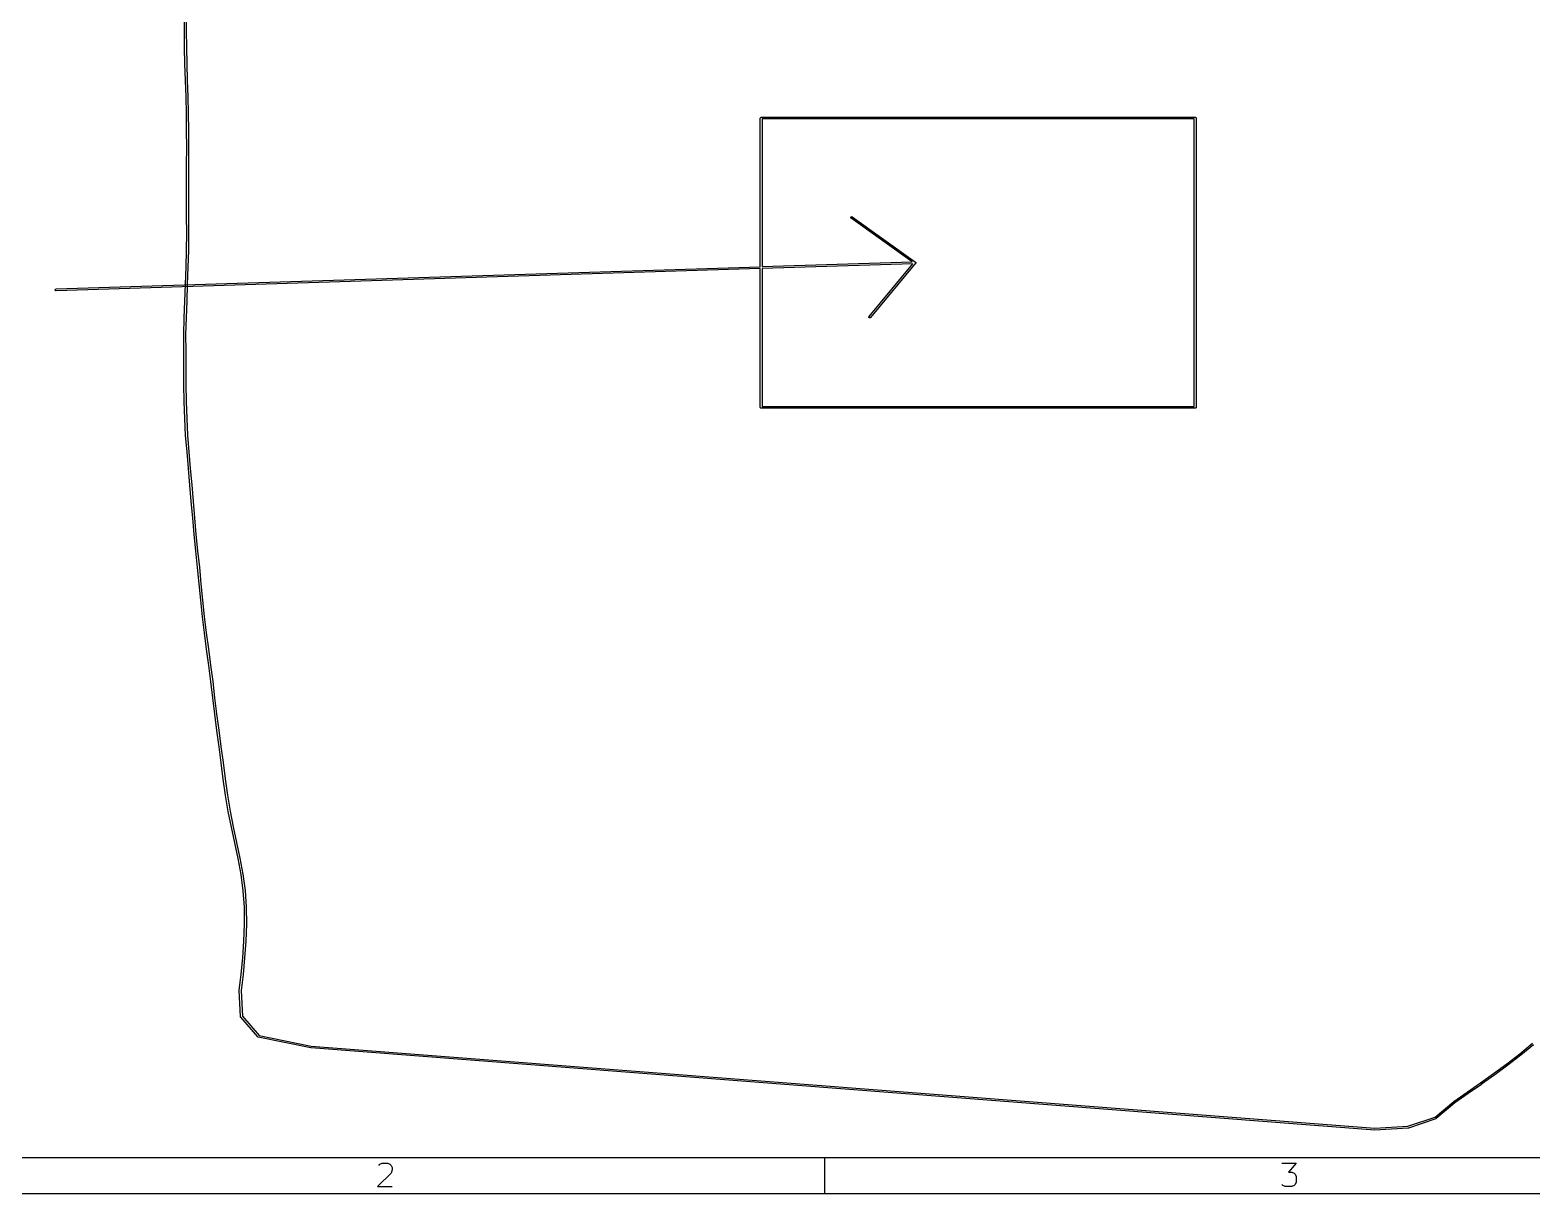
# Model space of a CAD drawing. Header units: inches. Extents: x 0.4 to 11.3, y -7.9 to -0.4.
# Drawn here: x 2.601 to 5.871, y -7.874 to -5.34 of the extents above; entities that cross this region are included whole.
import ezdxf

# ---------------------------------------------------------------- set-up
doc = ezdxf.new("R2010")
doc.units = ezdxf.units.IN
doc.header["$MEASUREMENT"] = 0
doc.layers.add('Edge.Cuts', color=254, linetype='CONTINUOUS', true_color=0xd0d2cd)
doc.layers.add('User.Drawings', color=9, linetype='CONTINUOUS', true_color=0xc2c2c2)

msp = doc.modelspace()

# ---------------------------------------------------------------- linework, layer by layer
at = {"layer": 'BLACK', "linetype": 'CONTINUOUS'}
for p, q in [((11.2206, -7.7956), (0.4724, -7.7956)), ((3.3601, -7.812), (3.3625, -7.8096)), ((3.3625, -7.8096), (3.3674, -7.8071)), ((3.3674, -7.8071), (3.3796, -7.8071)), ((3.3796, -7.8071), (3.3845, -7.8096)), ((3.3845, -7.8096), (3.3869, -7.812)), ((3.3869, -7.812), (3.3893, -7.8169)), ((4.3307, -7.7956), (4.3307, -7.8743)), ((5.3262, -7.8071), (5.3578, -7.8071)), ((5.3578, -7.8071), (5.3408, -7.8266)), ((3.3869, -7.8291), (3.3577, -7.8583)), ((3.3893, -7.8217), (3.3869, -7.8291)), ((3.3893, -7.8169), (3.3893, -7.8217)), ((5.3408, -7.8266), (5.3481, -7.8266)), ((5.3481, -7.8266), (5.353, -7.8291)), ((5.353, -7.8291), (5.3554, -7.8315)), ((5.3554, -7.8315), (5.3578, -7.8364)), ((5.3578, -7.8364), (5.3578, -7.8486)), ((11.2993, -7.8743), (0.3937, -7.8743)), ((3.3577, -7.8583), (3.3893, -7.8583)), ((5.3286, -7.8559), (5.3262, -7.8534)), ((5.3335, -7.8583), (5.3286, -7.8559)), ((5.3481, -7.8583), (5.3335, -7.8583)), ((5.353, -7.8559), (5.3481, -7.8583)), ((5.3554, -7.8534), (5.353, -7.8559)), ((5.3578, -7.8486), (5.3554, -7.8534))]:
    msp.add_line(p, q, dxfattribs=at)
at = {"layer": 'Edge.Cuts', "linetype": 'CONTINUOUS'}
for p, q in [((2.937, -5.3412), (2.9369, -5.304)), ((2.9408, -5.304), (2.9409, -5.3412)), ((2.9372, -5.3778), (2.937, -5.3412)), ((2.937, -5.3412), (2.937, -5.3412)), ((2.937, -5.3412), (2.937, -5.3412)), ((2.9409, -5.3412), (2.9412, -5.3777)), ((2.9381, -5.4137), (2.9372, -5.3778)), ((2.9372, -5.3778), (2.9372, -5.3778)), ((2.9372, -5.3778), (2.9372, -5.3778)), ((2.9412, -5.3777), (2.9421, -5.4136)), ((2.9393, -5.4494), (2.9381, -5.4137)), ((2.9381, -5.4137), (2.9381, -5.4137)), ((2.9381, -5.4137), (2.9381, -5.4137)), ((2.9421, -5.4136), (2.9432, -5.4493)), ((2.9405, -5.4851), (2.9393, -5.4494)), ((2.9432, -5.4493), (2.9432, -5.4493)), ((2.9432, -5.4493), (2.9432, -5.4493)), ((2.9432, -5.4493), (2.9444, -5.485)), ((2.9414, -5.5214), (2.9405, -5.4851)), ((2.9444, -5.485), (2.9444, -5.485)), ((2.9444, -5.485), (2.9444, -5.485)), ((2.9444, -5.485), (2.9454, -5.5213)), ((2.9417, -5.5585), (2.9414, -5.5214)), ((2.9454, -5.5213), (2.9454, -5.5213)), ((2.9454, -5.5213), (2.9454, -5.5213)), ((2.9454, -5.5213), (2.9457, -5.5584)), ((2.9419, -5.5959), (2.9417, -5.5585)), ((2.9457, -5.5584), (2.9457, -5.5585)), ((2.9457, -5.5585), (2.9457, -5.5585)), ((2.9457, -5.5585), (2.9458, -5.5958)), ((2.9417, -5.6332), (2.9419, -5.5959)), ((2.9458, -5.5959), (2.9456, -5.6332)), ((2.9458, -5.5958), (2.9458, -5.5959)), ((2.9458, -5.5959), (2.9458, -5.5959)), ((2.9417, -5.745), (2.9417, -5.6332)), ((2.9417, -5.6332), (2.9417, -5.6332)), ((2.9417, -5.6332), (2.9417, -5.6332)), ((2.9456, -5.6332), (2.9456, -5.745)), ((2.9421, -5.7824), (2.9417, -5.745)), ((2.9417, -5.745), (2.9417, -5.745)), ((2.9417, -5.745), (2.9417, -5.745)), ((2.9456, -5.745), (2.946, -5.7823)), ((2.9417, -5.8194), (2.9421, -5.7824)), ((2.946, -5.7824), (2.9456, -5.8195)), ((2.946, -5.7823), (2.946, -5.7824)), ((2.946, -5.7824), (2.946, -5.7824)), ((2.9407, -5.8562), (2.9417, -5.8194)), ((2.9456, -5.8195), (2.9446, -5.8563)), ((2.9456, -5.8195), (2.9456, -5.8195)), ((2.9456, -5.8195), (2.9456, -5.8195)), ((2.9394, -5.893), (2.9407, -5.8562)), ((2.9446, -5.8564), (2.9433, -5.8931)), ((2.9446, -5.8563), (2.9446, -5.8564)), ((2.9446, -5.8564), (2.9446, -5.8564)), ((2.9382, -5.9299), (2.9394, -5.893)), ((2.9394, -5.893), (2.9394, -5.893)), ((2.9394, -5.893), (2.9394, -5.893)), ((2.9433, -5.8931), (2.9422, -5.93)), ((2.9366, -5.9665), (2.9382, -5.9299)), ((2.9422, -5.93), (2.9405, -5.9667)), ((2.9422, -5.93), (2.9422, -5.93)), ((2.9422, -5.93), (2.9422, -5.93)), ((2.9358, -6.0029), (2.9366, -5.9666)), ((2.9366, -5.9666), (2.9366, -5.9665)), ((2.9366, -5.9666), (2.9366, -5.9666)), ((2.9405, -5.9667), (2.9397, -6.003)), ((2.9358, -6.003), (2.9358, -6.0029)), ((2.9359, -6.0394), (2.9358, -6.003)), ((2.9358, -6.003), (2.9358, -6.003)), ((2.9397, -6.003), (2.9399, -6.0394)), ((2.936, -6.0755), (2.9359, -6.0394)), ((2.9359, -6.0394), (2.9359, -6.0394)), ((2.9399, -6.0394), (2.9399, -6.0394)), ((2.9399, -6.0394), (2.9399, -6.0394)), ((2.9399, -6.0394), (2.94, -6.0755)), ((2.936, -6.1121), (2.936, -6.0755)), ((2.94, -6.0756), (2.9399, -6.112)), ((2.94, -6.0755), (2.94, -6.0756)), ((2.94, -6.0756), (2.94, -6.0756)), ((2.9368, -6.1488), (2.936, -6.1121)), ((2.936, -6.1121), (2.936, -6.1121)), ((2.936, -6.1121), (2.936, -6.1121)), ((2.9399, -6.112), (2.9407, -6.1487)), ((2.938, -6.1859), (2.9368, -6.1488)), ((2.9368, -6.1488), (2.9368, -6.1488)), ((2.9368, -6.1488), (2.9368, -6.1488)), ((2.9407, -6.1487), (2.9419, -6.1858)), ((2.9396, -6.2225), (2.938, -6.1859)), ((2.938, -6.1859), (2.938, -6.1859)), ((2.938, -6.1859), (2.938, -6.1859)), ((2.9419, -6.1858), (2.9435, -6.2223)), ((2.9396, -6.2226), (2.9396, -6.2225)), ((2.9396, -6.2225), (2.9396, -6.2225)), ((2.9428, -6.2585), (2.9396, -6.2226)), ((2.9435, -6.2223), (2.9467, -6.2582)), ((2.9458, -6.2945), (2.9428, -6.2585)), ((2.9428, -6.2585), (2.9428, -6.2585)), ((2.9467, -6.2582), (2.9467, -6.2582)), ((2.9467, -6.2582), (2.9467, -6.2582)), ((2.9467, -6.2582), (2.9497, -6.2942)), ((2.9489, -6.3305), (2.9458, -6.2945)), ((2.9458, -6.2945), (2.9458, -6.2945)), ((2.9458, -6.2945), (2.9458, -6.2945)), ((2.9497, -6.2942), (2.9529, -6.3301)), ((2.9519, -6.3665), (2.9489, -6.3305)), ((2.9529, -6.3301), (2.9529, -6.3301)), ((2.9529, -6.3301), (2.9529, -6.3301)), ((2.9529, -6.3301), (2.9558, -6.3662)), ((2.9553, -6.4023), (2.9519, -6.3665)), ((2.9519, -6.3665), (2.9519, -6.3665)), ((2.9519, -6.3665), (2.9519, -6.3665)), ((2.9558, -6.3662), (2.9592, -6.402)), ((2.9581, -6.4384), (2.9553, -6.4023)), ((2.9592, -6.402), (2.9592, -6.402)), ((2.9592, -6.402), (2.9592, -6.402)), ((2.9592, -6.402), (2.9621, -6.4381)), ((2.9618, -6.4742), (2.9581, -6.4384)), ((2.9581, -6.4384), (2.9582, -6.4384)), ((2.9582, -6.4384), (2.9581, -6.4384)), ((2.9621, -6.4381), (2.9657, -6.4738)), ((2.9658, -6.5098), (2.9618, -6.4742)), ((2.9618, -6.4742), (2.9618, -6.4742)), ((2.9618, -6.4742), (2.9618, -6.4742)), ((2.9657, -6.4738), (2.9697, -6.5094)), ((2.9688, -6.5457), (2.9658, -6.5098)), ((2.9697, -6.5094), (2.9697, -6.5094)), ((2.9697, -6.5094), (2.9697, -6.5094)), ((2.9697, -6.5094), (2.9727, -6.5454)), ((2.9688, -6.5458), (2.9688, -6.5457)), ((2.9724, -6.5816), (2.9688, -6.5458)), ((2.9688, -6.5458), (2.9688, -6.5458)), ((2.9727, -6.5454), (2.9763, -6.5812)), ((2.9762, -6.6172), (2.9724, -6.5816)), ((2.9724, -6.5816), (2.9724, -6.5816)), ((2.9724, -6.5816), (2.9724, -6.5816)), ((2.9763, -6.5812), (2.9802, -6.6168)), ((2.9762, -6.6173), (2.9762, -6.6172)), ((2.9808, -6.6526), (2.9762, -6.6173)), ((2.9762, -6.6173), (2.9762, -6.6173)), ((2.9802, -6.6168), (2.9847, -6.6521)), ((2.9854, -6.688), (2.9808, -6.6526)), ((2.9847, -6.6521), (2.9847, -6.6521)), ((2.9847, -6.6521), (2.9847, -6.6521)), ((2.9847, -6.6521), (2.9893, -6.6875)), ((2.9902, -6.7232), (2.9854, -6.688)), ((2.9854, -6.688), (2.9854, -6.688)), ((2.9854, -6.688), (2.9854, -6.688)), ((2.9893, -6.6875), (2.9941, -6.7227)), ((2.9947, -6.7586), (2.9902, -6.7232)), ((2.9941, -6.7227), (2.9941, -6.7227)), ((2.9941, -6.7227), (2.9941, -6.7227)), ((2.9941, -6.7227), (2.9986, -6.7581)), ((2.9989, -6.7941), (2.9947, -6.7586)), ((2.9986, -6.7581), (2.9986, -6.7581)), ((2.9986, -6.7581), (2.9986, -6.7582)), ((2.9986, -6.7582), (3.0028, -6.7937)), ((3.0033, -6.8296), (2.9989, -6.7941)), ((2.9989, -6.7941), (2.9989, -6.7941)), ((2.9989, -6.7941), (2.9989, -6.7941)), ((3.0028, -6.7937), (3.0072, -6.8291)), ((3.0078, -6.865), (3.0033, -6.8296)), ((3.0033, -6.8296), (3.0033, -6.8296)), ((3.0033, -6.8296), (3.0033, -6.8296)), ((3.0072, -6.8291), (3.0072, -6.8291)), ((3.0072, -6.8291), (3.0117, -6.8645)), ((3.0124, -6.9003), (3.0078, -6.865)), ((3.0078, -6.865), (3.0078, -6.865)), ((3.0078, -6.865), (3.0078, -6.865)), ((3.0117, -6.8645), (3.0163, -6.8998)), ((3.0163, -6.8998), (3.0211, -6.9351)), ((3.0172, -6.9356), (3.0124, -6.9003)), ((3.0124, -6.9003), (3.0124, -6.9003)), ((3.0124, -6.9003), (3.0124, -6.9003)), ((3.0217, -6.971), (3.0172, -6.9356)), ((3.0211, -6.9351), (3.0211, -6.9351)), ((3.0211, -6.9351), (3.0211, -6.9351)), ((3.0211, -6.9351), (3.0256, -6.9705)), ((3.0266, -7.0062), (3.0217, -6.971)), ((3.0217, -6.971), (3.0217, -6.971)), ((3.0217, -6.971), (3.0217, -6.971)), ((3.0256, -6.9705), (3.0305, -7.0057)), ((3.0266, -7.0063), (3.0266, -7.0062)), ((3.0324, -7.0411), (3.0266, -7.0063)), ((3.0266, -7.0063), (3.0266, -7.0063)), ((3.0305, -7.0057), (3.0363, -7.0405)), ((3.0324, -7.0412), (3.0324, -7.0411)), ((3.0392, -7.0756), (3.0324, -7.0412)), ((3.0324, -7.0412), (3.0324, -7.0412)), ((3.0363, -7.0405), (3.0431, -7.0748)), ((3.0465, -7.1099), (3.0392, -7.0756)), ((3.0392, -7.0756), (3.0392, -7.0756)), ((3.0392, -7.0756), (3.0392, -7.0756)), ((3.0431, -7.0748), (3.0504, -7.1091)), ((3.054, -7.144), (3.0465, -7.1099)), ((3.0465, -7.1099), (3.0465, -7.1099)), ((3.0465, -7.1099), (3.0465, -7.1099)), ((3.0504, -7.1091), (3.0578, -7.1432)), ((3.0604, -7.1785), (3.054, -7.144)), ((3.0578, -7.1432), (3.0578, -7.1432)), ((3.0578, -7.1432), (3.0578, -7.1433)), ((3.0578, -7.1433), (3.0643, -7.1779)), ((3.0651, -7.2139), (3.0604, -7.1785)), ((3.0643, -7.1779), (3.0643, -7.1779)), ((3.0643, -7.1779), (3.0643, -7.178)), ((3.0643, -7.178), (3.069, -7.2134)), ((3.0677, -7.2501), (3.0651, -7.2139)), ((3.069, -7.2134), (3.069, -7.2135)), ((3.069, -7.2135), (3.069, -7.2135)), ((3.069, -7.2135), (3.0716, -7.2499)), ((3.0679, -7.2868), (3.0677, -7.2501)), ((3.0716, -7.2499), (3.0716, -7.2499)), ((3.0716, -7.2499), (3.0716, -7.25)), ((3.0716, -7.25), (3.0719, -7.2868)), ((3.0665, -7.3235), (3.0679, -7.2868)), ((3.0719, -7.2869), (3.0704, -7.3237)), ((3.0719, -7.2868), (3.0719, -7.2869)), ((3.0719, -7.2869), (3.0719, -7.2869)), ((3.064, -7.36), (3.0665, -7.3235)), ((3.0704, -7.3238), (3.0679, -7.3603)), ((3.0704, -7.3237), (3.0704, -7.3237)), ((3.0704, -7.3237), (3.0704, -7.3238)), ((3.0607, -7.3958), (3.064, -7.36)), ((3.0679, -7.3603), (3.0646, -7.3962)), ((3.0679, -7.3603), (3.0679, -7.3603)), ((3.0679, -7.3603), (3.0679, -7.3603)), ((3.0562, -7.4312), (3.0607, -7.3958)), ((3.0646, -7.3963), (3.0602, -7.4315)), ((3.0646, -7.3962), (3.0646, -7.3962)), ((3.0646, -7.3962), (3.0646, -7.3963)), ((3.0563, -7.4314), (3.0562, -7.4312)), ((3.0562, -7.4315), (3.0563, -7.4314)), ((3.0592, -7.4882), (3.0562, -7.4315)), ((3.0602, -7.4315), (3.0631, -7.4873)), ((3.0593, -7.4886), (3.0592, -7.4882)), ((3.0631, -7.4873), (3.0994, -7.5291)), ((3.0593, -7.4887), (3.0593, -7.4886)), ((3.0594, -7.4889), (3.0593, -7.4887)), ((3.0594, -7.489), (3.0594, -7.4889)), ((3.0595, -7.489), (3.0594, -7.489)), ((3.0597, -7.4894), (3.0595, -7.489)), ((3.0969, -7.5322), (3.0597, -7.4894)), ((3.0972, -7.5325), (3.0969, -7.5322)), ((3.0972, -7.5326), (3.0972, -7.5325)), ((3.0974, -7.5326), (3.0972, -7.5326)), ((3.0975, -7.5327), (3.0974, -7.5326)), ((3.0976, -7.5327), (3.0975, -7.5327)), ((3.0979, -7.5329), (3.0976, -7.5327)), ((3.2124, -7.5564), (3.0979, -7.5329)), ((3.0994, -7.5291), (3.2131, -7.5525)), ((3.2131, -7.5525), (5.5291, -7.7311)), ((5.8443, -7.5692), (5.872, -7.5462)), ((5.8745, -7.5492), (5.8468, -7.5722)), ((3.2126, -7.5564), (3.2124, -7.5564)), ((3.2127, -7.5564), (3.2126, -7.5564)), ((5.5289, -7.7351), (3.2127, -7.5564)), ((5.8161, -7.5908), (5.8443, -7.5692)), ((5.8468, -7.5723), (5.8185, -7.594)), ((5.8468, -7.5722), (5.8468, -7.5723)), ((5.8468, -7.5723), (5.8468, -7.5723)), ((5.7589, -7.6323), (5.7875, -7.6117)), ((5.7899, -7.6149), (5.7611, -7.6355)), ((5.7875, -7.6117), (5.8161, -7.5908)), ((5.8185, -7.594), (5.7899, -7.6149)), ((5.7899, -7.6149), (5.7899, -7.6149)), ((5.7899, -7.6149), (5.7899, -7.6149)), ((5.8185, -7.594), (5.8185, -7.594)), ((5.8185, -7.594), (5.8185, -7.594)), ((5.73, -7.6525), (5.7589, -7.6323)), ((5.7611, -7.6356), (5.7322, -7.6558)), ((5.7611, -7.6355), (5.7611, -7.6355)), ((5.7611, -7.6355), (5.7611, -7.6356)), ((5.6601, -7.7068), (5.701, -7.6728)), ((5.7034, -7.6759), (5.6623, -7.7101)), ((5.701, -7.6728), (5.7011, -7.6727)), ((5.701, -7.6728), (5.701, -7.6728)), ((5.7011, -7.6727), (5.73, -7.6525)), ((5.7322, -7.6558), (5.7034, -7.6759)), ((5.73, -7.6525), (5.73, -7.6525)), ((5.7322, -7.6558), (5.7322, -7.6558)), ((5.7322, -7.6558), (5.7322, -7.6558)), ((5.6008, -7.7269), (5.6601, -7.7068)), ((5.6617, -7.7104), (5.6019, -7.7307)), ((5.662, -7.7103), (5.6617, -7.7104)), ((5.6623, -7.7101), (5.662, -7.7103)), ((5.529, -7.7351), (5.5289, -7.7351)), ((5.5292, -7.7351), (5.529, -7.7351)), ((5.5291, -7.7311), (5.6008, -7.7269)), ((5.6013, -7.7308), (5.5292, -7.7351)), ((5.6016, -7.7308), (5.6013, -7.7308)), ((5.6019, -7.7307), (5.6016, -7.7308))]:
    msp.add_line(p, q, dxfattribs=at)
at = {"layer": 'User.Drawings', "linetype": 'CONTINUOUS'}
for p, q in [((4.1909, -5.5315), (4.1911, -5.5307)), ((4.1909, -5.8551), (4.1909, -5.5315)), ((4.1911, -5.5307), (4.1922, -5.5297)), ((4.1922, -5.5297), (4.1929, -5.5295)), ((4.1929, -5.5295), (5.1378, -5.5295)), ((4.1949, -5.5335), (4.1949, -5.855)), ((5.1358, -5.5335), (4.1949, -5.5335)), ((5.1358, -6.1594), (5.1358, -5.5335)), ((5.1378, -5.5295), (5.1385, -5.5297)), ((5.1385, -5.5297), (5.1396, -5.5307)), ((5.1396, -5.5307), (5.1398, -5.5315)), ((5.1398, -5.5315), (5.1398, -6.1614)), ((4.3878, -5.7476), (4.3887, -5.7464)), ((4.3881, -5.7491), (4.3878, -5.7476)), ((4.3886, -5.7496), (4.3881, -5.7491)), ((4.5217, -5.8447), (4.3886, -5.7496)), ((4.3887, -5.7464), (4.3902, -5.7461)), ((4.3902, -5.7461), (4.3909, -5.7464)), ((4.3909, -5.7464), (4.5287, -5.8449)), ((4.1949, -5.855), (4.5217, -5.8447)), ((4.5232, -5.8486), (4.1949, -5.8589)), ((4.4276, -5.9633), (4.5232, -5.8486)), ((4.5291, -5.8477), (4.4306, -5.9658)), ((4.5287, -5.8449), (4.5292, -5.8454)), ((4.5293, -5.8472), (4.5291, -5.8477)), ((4.5292, -5.8454), (4.5292, -5.8455)), ((4.5292, -5.8455), (4.5293, -5.8455)), ((4.5293, -5.8455), (4.5293, -5.8456)), ((4.5293, -5.8456), (4.5294, -5.8456)), ((4.5294, -5.8472), (4.5293, -5.8472)), ((4.5294, -5.8456), (4.5294, -5.8463)), ((4.5294, -5.8463), (4.5295, -5.8469)), ((4.5295, -5.8469), (4.5294, -5.847)), ((4.5294, -5.847), (4.5294, -5.847)), ((4.5294, -5.847), (4.5294, -5.8471)), ((4.5294, -5.8471), (4.5294, -5.8472)), ((2.6574, -5.9035), (4.1909, -5.8551)), ((4.1909, -5.8591), (2.6575, -5.9075)), ((4.1909, -6.1614), (4.1909, -5.8591)), ((4.1949, -5.8589), (4.1949, -6.1594)), ((2.6556, -5.9048), (2.6567, -5.9037)), ((2.6557, -5.9063), (2.6556, -5.9048)), ((2.6568, -5.9074), (2.6557, -5.9063)), ((2.6567, -5.9037), (2.6574, -5.9035)), ((2.6575, -5.9075), (2.6568, -5.9074)), ((4.4273, -5.964), (4.4276, -5.9633)), ((4.4274, -5.9655), (4.4273, -5.964)), ((4.4285, -5.9664), (4.4274, -5.9655)), ((4.43, -5.9663), (4.4285, -5.9664)), ((4.4306, -5.9658), (4.43, -5.9663)), ((4.1911, -6.1622), (4.1909, -6.1614)), ((4.1922, -6.1632), (4.1911, -6.1622)), ((4.1929, -6.1634), (4.1922, -6.1632)), ((5.1378, -6.1634), (4.1929, -6.1634)), ((4.1949, -6.1594), (5.1358, -6.1594)), ((5.1385, -6.1632), (5.1378, -6.1634)), ((5.1396, -6.1622), (5.1385, -6.1632)), ((5.1398, -6.1614), (5.1396, -6.1622))]:
    msp.add_line(p, q, dxfattribs=at)

doc.saveas('drawing.dxf')
